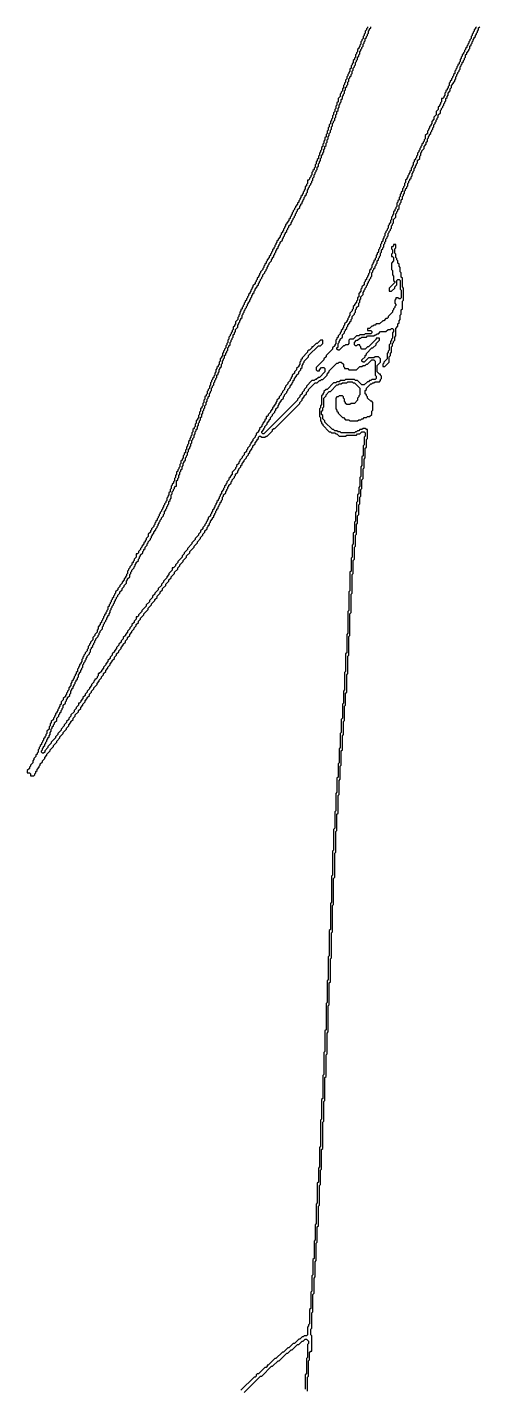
# Model space of a CAD drawing. Header units: metres. Extents: x 0 to 100, y 0 to 128.
# Drawn here: x 27.7 to 38.08, y 16.01 to 47.24 of the extents above; entities that cross this region are included whole.
import ezdxf

# ---------------------------------------------------------------- set-up
doc = ezdxf.new("R2010")
doc.units = ezdxf.units.M

msp = doc.modelspace()

# ---------------------------------------------------------------- linework, layer by layer
for points in [[(35.5, 47.25), (35.5, 47.225), (35.475, 47.2), (35.475, 47.175), (35.45, 47.15), (35.45, 47.1), (35.425, 47.075), (35.425, 47.05), (35.4, 47.025), (35.4, 46.975), (35.375, 46.95), (35.375, 46.925), (35.35, 46.9), (35.35, 46.85), (35.325, 46.825), (35.325, 46.8), (35.3, 46.775), (35.3, 46.75), (35.275, 46.725), (35.275, 46.675), (35.25, 46.65), (35.25, 46.625), (35.225, 46.6), (35.225, 46.55), (35.2, 46.525), (35.2, 46.5), (35.175, 46.475), (35.175, 46.425), (35.15, 46.4), (35.15, 46.375), (35.125, 46.35), (35.125, 46.3), (35.1, 46.275), (35.1, 46.225), (35.075, 46.2), (35.075, 46.175), (35.05, 46.15), (35.05, 46.125), (35.025, 46.1), (35.025, 46.05), (35, 46.025), (35, 45.975), (34.975, 45.95), (34.975, 45.925), (34.95, 45.9), (34.95, 45.85), (34.925, 45.825), (34.925, 45.775), (34.9, 45.75), (34.9, 45.725), (34.875, 45.7), (34.875, 45.65), (34.825, 45.6), (34.825, 45.525), (34.8, 45.5), (34.8, 45.45), (34.775, 45.425), (34.775, 45.375), (34.75, 45.35), (34.75, 45.3), (34.725, 45.275), (34.725, 45.225), (34.7, 45.2), (34.7, 45.15), (34.675, 45.125), (34.675, 45.1), (34.65, 45.075), (34.65, 45.025), (34.625, 45), (34.625, 44.95), (34.6, 44.925), (34.6, 44.875), (34.575, 44.85), (34.575, 44.8), (34.55, 44.775), (34.55, 44.725), (34.525, 44.7), (34.525, 44.65), (34.5, 44.625), (34.5, 44.575), (34.475, 44.55), (34.475, 44.5), (34.45, 44.475), (34.45, 44.425), (34.425, 44.4), (34.425, 44.375), (34.4, 44.35), (34.4, 44.3), (34.375, 44.275), (34.375, 44.225), (34.35, 44.2), (34.35, 44.175), (34.325, 44.15), (34.325, 44.1), (34.3, 44.075), (34.3, 44.025), (34.275, 44), (34.275, 43.975), (34.25, 43.95), (34.25, 43.925), (34.225, 43.9), (34.225, 43.85), (34.2, 43.825), (34.2, 43.8), (34.175, 43.775), (34.175, 43.75), (34.15, 43.725), (34.125, 43.725), (34.125, 43.65), (34.1, 43.625), (34.1, 43.6), (34.075, 43.575), (34.075, 43.525), (34.05, 43.5), (34.05, 43.475), (34.025, 43.45), (34.025, 43.425), (34, 43.4), (34, 43.375), (33.975, 43.35), (33.975, 43.325), (33.95, 43.3), (33.95, 43.275), (33.925, 43.25), (33.925, 43.225), (33.9, 43.2), (33.9, 43.175), (33.85, 43.125), (33.85, 43.1), (33.825, 43.075), (33.825, 43.05), (33.8, 43.025), (33.8, 43), (33.775, 42.975), (33.775, 42.95), (33.75, 42.925), (33.75, 42.9), (33.725, 42.875), (33.725, 42.85), (33.7, 42.825), (33.7, 42.8), (33.65, 42.75), (33.65, 42.725), (33.625, 42.7), (33.625, 42.675), (33.6, 42.65), (33.6, 42.625), (33.575, 42.6), (33.575, 42.575), (33.55, 42.55), (33.55, 42.525), (33.525, 42.5), (33.525, 42.475), (33.5, 42.45), (33.5, 42.425), (33.45, 42.375), (33.45, 42.35), (33.425, 42.325), (33.425, 42.3), (33.4, 42.275), (33.4, 42.25), (33.375, 42.225), (33.375, 42.2), (33.35, 42.175), (33.35, 42.15), (33.325, 42.125), (33.325, 42.1), (33.3, 42.075), (33.3, 42.05), (33.275, 42.025), (33.275, 42), (33.25, 41.975), (33.25, 41.95), (33.2, 41.9), (33.2, 41.875), (33.175, 41.85), (33.175, 41.825), (33.15, 41.8), (33.15, 41.775), (33.125, 41.75), (33.125, 41.725), (33.1, 41.7), (33.1, 41.675), (33.05, 41.625), (33.05, 41.6), (33.025, 41.575), (33.025, 41.55), (33, 41.525), (33, 41.5), (32.975, 41.475), (32.975, 41.45), (32.95, 41.425), (32.95, 41.4), (32.925, 41.375), (32.925, 41.35), (32.875, 41.3), (32.875, 41.275), (32.85, 41.25), (32.85, 41.225), (32.825, 41.2), (32.825, 41.175), (32.8, 41.15), (32.8, 41.125), (32.775, 41.1), (32.775, 41.075), (32.75, 41.05), (32.75, 41.025), (32.725, 41), (32.725, 40.975), (32.7, 40.95), (32.7, 40.925), (32.675, 40.9), (32.675, 40.875), (32.65, 40.85), (32.65, 40.825), (32.625, 40.8), (32.625, 40.775), (32.6, 40.75), (32.6, 40.725), (32.575, 40.7), (32.575, 40.65), (32.55, 40.625), (32.55, 40.6), (32.525, 40.575), (32.525, 40.525), (32.475, 40.475), (32.475, 40.425), (32.45, 40.4), (32.45, 40.375), (32.425, 40.35), (32.425, 40.3), (32.4, 40.275), (32.4, 40.25), (32.375, 40.225), (32.375, 40.2), (32.35, 40.175), (32.35, 40.15), (32.325, 40.125), (32.325, 40.075), (32.3, 40.05), (32.3, 40), (32.275, 39.975), (32.275, 39.95), (32.25, 39.925), (32.25, 39.875), (32.225, 39.85), (32.225, 39.825), (32.2, 39.8), (32.2, 39.775), (32.175, 39.75), (32.175, 39.7), (32.15, 39.675), (32.15, 39.65), (32.125, 39.625), (32.125, 39.575), (32.1, 39.55), (32.1, 39.5), (32.075, 39.475), (32.075, 39.45), (32.05, 39.425), (32.05, 39.4), (32.025, 39.375), (32.025, 39.325), (32, 39.3), (32, 39.25), (31.975, 39.225), (31.975, 39.2), (31.95, 39.175), (31.95, 39.15), (31.925, 39.125), (31.925, 39.1), (31.9, 39.075), (31.9, 39.025), (31.875, 39), (31.875, 38.95), (31.85, 38.925), (31.85, 38.9), (31.825, 38.875), (31.825, 38.825), (31.8, 38.8), (31.8, 38.775), (31.775, 38.75), (31.775, 38.7), (31.75, 38.675), (31.75, 38.625), (31.725, 38.6), (31.725, 38.55), (31.7, 38.525), (31.7, 38.5), (31.675, 38.475), (31.675, 38.425), (31.65, 38.4), (31.65, 38.35), (31.625, 38.325), (31.625, 38.275), (31.6, 38.25), (31.6, 38.225), (31.575, 38.2), (31.575, 38.15), (31.55, 38.125), (31.55, 38.075), (31.525, 38.05), (31.525, 38.025), (31.5, 38), (31.5, 37.95), (31.475, 37.925), (31.475, 37.875), (31.45, 37.85), (31.45, 37.825), (31.425, 37.8), (31.425, 37.75), (31.4, 37.725), (31.4, 37.675), (31.375, 37.65), (31.375, 37.625), (31.35, 37.6), (31.35, 37.55), (31.325, 37.525), (31.325, 37.475), (31.3, 37.45), (31.3, 37.425), (31.275, 37.4), (31.275, 37.35), (31.25, 37.325), (31.25, 37.3), (31.225, 37.275), (31.225, 37.225), (31.2, 37.2), (31.2, 37.15), (31.175, 37.125), (31.175, 37.1), (31.15, 37.075), (31.15, 37.05), (31.125, 37.025), (31.125, 36.975), (31.1, 36.95), (31.1, 36.9), (31.075, 36.875), (31.075, 36.825), (31.05, 36.8), (31.05, 36.775), (31.025, 36.75), (31.025, 36.725), (31, 36.7), (31, 36.65), (30.975, 36.625), (30.975, 36.575), (30.95, 36.55), (30.95, 36.5), (30.925, 36.475), (30.925, 36.45), (30.9, 36.425), (30.9, 36.375), (30.875, 36.35), (30.875, 36.325), (30.85, 36.3), (30.85, 36.275), (30.825, 36.25), (30.825, 36.225), (30.8, 36.2), (30.8, 36.175), (30.775, 36.15), (30.775, 36.125), (30.75, 36.1), (30.75, 36.075), (30.725, 36.05), (30.725, 36.025), (30.7, 36), (30.7, 35.975), (30.675, 35.95), (30.675, 35.925), (30.65, 35.9), (30.65, 35.875), (30.625, 35.85), (30.625, 35.825), (30.6, 35.8), (30.6, 35.775), (30.55, 35.725), (30.55, 35.7), (30.525, 35.675), (30.525, 35.65), (30.475, 35.6), (30.475, 35.55), (30.425, 35.5), (30.425, 35.475), (30.4, 35.45), (30.4, 35.425), (30.375, 35.4), (30.375, 35.375), (30.325, 35.325), (30.325, 35.3), (30.3, 35.275), (30.3, 35.25), (30.25, 35.2), (30.25, 35.175), (30.225, 35.15), (30.2, 35.15), (30.2, 35.075), (30.15, 35.025), (30.15, 35), (30.125, 34.975), (30.125, 34.95), (30.1, 34.925), (30.1, 34.9), (30.05, 34.85), (30.05, 34.825), (30.025, 34.8), (30.025, 34.775), (30, 34.75), (30, 34.7), (29.975, 34.675), (29.975, 34.65), (29.95, 34.625), (29.95, 34.6), (29.925, 34.575), (29.925, 34.55), (29.875, 34.5), (29.875, 34.475), (29.825, 34.425), (29.825, 34.4), (29.775, 34.35), (29.775, 34.325), (29.725, 34.275), (29.725, 34.25), (29.7, 34.225), (29.7, 34.2), (29.675, 34.175), (29.675, 34.15), (29.65, 34.125), (29.65, 34.1), (29.625, 34.075), (29.625, 34.05), (29.6, 34.025), (29.6, 34), (29.575, 33.975), (29.575, 33.95), (29.55, 33.925), (29.55, 33.875), (29.525, 33.85), (29.525, 33.825), (29.5, 33.8), (29.5, 33.775), (29.475, 33.75), (29.475, 33.725), (29.45, 33.7), (29.45, 33.675), (29.425, 33.65), (29.425, 33.625), (29.4, 33.6), (29.4, 33.575), (29.375, 33.55), (29.375, 33.525), (29.325, 33.475), (29.325, 33.425), (29.3, 33.4), (29.3, 33.35), (29.25, 33.3), (29.25, 33.275), (29.2, 33.225), (29.2, 33.175), (29.15, 33.125), (29.15, 33.1), (29.125, 33.075), (29.125, 33.05), (29.1, 33.025), (29.1, 32.975), (29.075, 32.95), (29.075, 32.925), (29.025, 32.875), (29.025, 32.85), (29, 32.825), (29, 32.8), (28.975, 32.775), (28.975, 32.75), (28.95, 32.725), (28.95, 32.675), (28.925, 32.65), (28.925, 32.625), (28.9, 32.6), (28.9, 32.575), (28.875, 32.55), (28.875, 32.525), (28.85, 32.5), (28.85, 32.45), (28.825, 32.425), (28.825, 32.4), (28.8, 32.375), (28.8, 32.35), (28.775, 32.325), (28.775, 32.3), (28.75, 32.275), (28.75, 32.25), (28.725, 32.225), (28.725, 32.2), (28.7, 32.175), (28.7, 32.125), (28.65, 32.075), (28.65, 32.025), (28.625, 32), (28.625, 31.975), (28.6, 31.95), (28.6, 31.925), (28.575, 31.9), (28.575, 31.875), (28.525, 31.825), (28.525, 31.8), (28.475, 31.75), (28.475, 31.7), (28.45, 31.675), (28.45, 31.65), (28.425, 31.625), (28.425, 31.6), (28.4, 31.575), (28.4, 31.55), (28.375, 31.525), (28.375, 31.5), (28.35, 31.475), (28.35, 31.45), (28.325, 31.425), (28.325, 31.4), (28.3, 31.375), (28.3, 31.35), (28.25, 31.3), (28.25, 31.275), (28.225, 31.25), (28.225, 31.2), (28.2, 31.175), (28.2, 31.125), (28.15, 31.075), (28.15, 31.025), (28.125, 31), (28.125, 30.975), (28.1, 30.95), (28.1, 30.925), (28.075, 30.9), (28.075, 30.875), (28.05, 30.85), (28.05, 30.825), (28.025, 30.8), (28.025, 30.775), (28, 30.75), (28, 30.725), (27.975, 30.7), (27.975, 30.675), (27.95, 30.65), (27.95, 30.6), (27.925, 30.575), (27.925, 30.55), (27.9, 30.525), (27.9, 30.5), (27.85, 30.45), (27.85, 30.425), (27.825, 30.4), (27.825, 30.35), (27.775, 30.3), (27.775, 30.275), (27.75, 30.25), (27.75, 30.225), (27.7, 30.175), (27.7, 30.125), (27.75, 30.125), (27.775, 30.1), (27.775, 30.05), (27.85, 30.05), (27.875, 30.075), (27.875, 30.1), (27.9, 30.125), (27.9, 30.15), (27.925, 30.175), (27.925, 30.2), (27.975, 30.25), (27.975, 30.275), (28, 30.3), (28, 30.325), (28.05, 30.375), (28.05, 30.4), (28.1, 30.45), (28.1, 30.475), (28.15, 30.525), (28.15, 30.55), (28.225, 30.625), (28.225, 30.65), (28.3, 30.725), (28.3, 30.75), (28.375, 30.825), (28.375, 30.85), (28.45, 30.925), (28.45, 30.95), (28.525, 31.025), (28.525, 31.05), (28.6, 31.125), (28.6, 31.15), (28.65, 31.2), (28.65, 31.225), (28.7, 31.275), (28.7, 31.3), (28.75, 31.35), (28.75, 31.375), (28.8, 31.425), (28.8, 31.45), (28.875, 31.525), (28.875, 31.55), (28.925, 31.6), (28.925, 31.625), (28.975, 31.675), (28.975, 31.7), (29.025, 31.75), (29.025, 31.775), (29.075, 31.825), (29.075, 31.85), (29.125, 31.9), (29.125, 31.925), (29.175, 31.975), (29.175, 32), (29.225, 32.05), (29.225, 32.075), (29.3, 32.15), (29.3, 32.175), (29.35, 32.225), (29.35, 32.25), (29.4, 32.3), (29.4, 32.325), (29.45, 32.375), (29.45, 32.4), (29.5, 32.45), (29.5, 32.475), (29.55, 32.525), (29.55, 32.55), (29.6, 32.6), (29.6, 32.625), (29.65, 32.675), (29.65, 32.7), (29.7, 32.75), (29.7, 32.775), (29.75, 32.825), (29.75, 32.85), (29.8, 32.9), (29.8, 32.925), (29.85, 32.975), (29.85, 33), (29.9, 33.05), (29.9, 33.075), (29.95, 33.125), (29.95, 33.15), (30, 33.2), (30, 33.225), (30.05, 33.275), (30.05, 33.3), (30.1, 33.35), (30.1, 33.375), (30.15, 33.425), (30.15, 33.45), (30.2, 33.5), (30.2, 33.525), (30.25, 33.575), (30.25, 33.6), (30.3, 33.65), (30.3, 33.675), (30.375, 33.75), (30.375, 33.775), (30.475, 33.875), (30.475, 33.9), (30.55, 33.975), (30.55, 34), (30.625, 34.075), (30.625, 34.1), (30.675, 34.15), (30.675, 34.175), (30.75, 34.25), (30.75, 34.275), (30.8, 34.325), (30.8, 34.35), (30.875, 34.425), (30.875, 34.45), (30.95, 34.525), (30.95, 34.55), (31, 34.6), (31, 34.625), (31.075, 34.7), (31.075, 34.725), (31.15, 34.8), (31.15, 34.825), (31.2, 34.875), (31.2, 34.9), (31.275, 34.975), (31.275, 35), (31.35, 35.075), (31.35, 35.1), (31.425, 35.175), (31.425, 35.2), (31.525, 35.3), (31.525, 35.325), (31.6, 35.4), (31.6, 35.425), (31.675, 35.5), (31.675, 35.525), (31.725, 35.575), (31.725, 35.6), (31.775, 35.65), (31.775, 35.675), (31.825, 35.725), (31.825, 35.75), (31.85, 35.775), (31.85, 35.8), (31.875, 35.825), (31.875, 35.85), (31.9, 35.875), (31.9, 35.9), (31.95, 35.95), (31.95, 35.975), (31.975, 36), (31.975, 36.025), (32, 36.05), (32, 36.075), (32.025, 36.1), (32.025, 36.125), (32.05, 36.15), (32.05, 36.175), (32.075, 36.2), (32.075, 36.225), (32.1, 36.25), (32.1, 36.275), (32.125, 36.3), (32.125, 36.325), (32.15, 36.35), (32.15, 36.375), (32.175, 36.4), (32.175, 36.45), (32.2, 36.475), (32.2, 36.5), (32.25, 36.55), (32.25, 36.575), (32.275, 36.6), (32.275, 36.625), (32.3, 36.65), (32.3, 36.675), (32.325, 36.7), (32.325, 36.725), (32.375, 36.775), (32.375, 36.8), (32.4, 36.825), (32.4, 36.85), (32.45, 36.9), (32.45, 36.925), (32.475, 36.95), (32.475, 36.975), (32.525, 37.025), (32.525, 37.05), (32.55, 37.075), (32.55, 37.1), (32.6, 37.15), (32.6, 37.175), (32.625, 37.2), (32.625, 37.225), (32.675, 37.275), (32.675, 37.3), (32.725, 37.35), (32.725, 37.375), (32.775, 37.425), (32.775, 37.45), (32.8, 37.475), (32.8, 37.5), (32.85, 37.55), (32.85, 37.575), (32.875, 37.6), (32.875, 37.625), (32.925, 37.675), (32.925, 37.7), (32.975, 37.75), (32.975, 37.775), (33, 37.8), (33, 37.825), (33.025, 37.85), (33.05, 37.85), (33.075, 37.825), (33.15, 37.825), (33.175, 37.85), (33.2, 37.85), (33.325, 37.975), (33.325, 38), (33.35, 38.025), (33.375, 38.025), (33.95, 38.6), (33.95, 38.625), (34, 38.675), (34, 38.7), (34.05, 38.75), (34.05, 38.775), (34.1, 38.825), (34.1, 38.85), (34.15, 38.9), (34.15, 38.925), (34.3, 39.075), (34.35, 39.075), (34.4, 39.125), (34.425, 39.125), (34.45, 39.15), (34.475, 39.15), (34.575, 39.25), (34.575, 39.275), (34.625, 39.325), (34.625, 39.35), (34.8, 39.525), (34.825, 39.525), (34.85, 39.55), (34.9, 39.55), (34.95, 39.5), (34.95, 39.45), (34.975, 39.425), (34.975, 39.4), (35.05, 39.4), (35.075, 39.375), (35.25, 39.375), (35.325, 39.45), (35.375, 39.45), (35.4, 39.475), (35.45, 39.475), (35.475, 39.5), (35.5, 39.5), (35.6, 39.6), (35.65, 39.6), (35.675, 39.575), (35.675, 39.25), (35.7, 39.225), (35.7, 39.175), (35.675, 39.15), (35.6, 39.15), (35.575, 39.125), (35.55, 39.125), (35.525, 39.1), (35.5, 39.1), (35.425, 39.025), (35.375, 39.025), (35.275, 39.125), (35.225, 39.125), (35.2, 39.15), (35, 39.15), (34.975, 39.125), (34.875, 39.125), (34.85, 39.1), (34.8, 39.1), (34.775, 39.075), (34.725, 39.075), (34.575, 38.925), (34.55, 38.925), (34.5, 38.875), (34.5, 38.85), (34.475, 38.825), (34.475, 38.8), (34.45, 38.775), (34.45, 38.575), (34.425, 38.55), (34.425, 38.5), (34.4, 38.475), (34.4, 38.3), (34.425, 38.275), (34.425, 38.2), (34.45, 38.175), (34.45, 38.15), (34.475, 38.125), (34.475, 38.1), (34.625, 37.95), (34.65, 37.95), (34.675, 37.925), (34.75, 37.925), (34.775, 37.9), (34.8, 37.9), (34.85, 37.85), (35, 37.85), (35.025, 37.875), (35.25, 37.875), (35.275, 37.9), (35.325, 37.9), (35.375, 37.95), (35.425, 37.95), (35.45, 37.925), (35.45, 37.85), (35.425, 37.825), (35.425, 37.65), (35.4, 37.625), (35.4, 37.4), (35.375, 37.375), (35.375, 37.175), (35.35, 37.15), (35.35, 36.925), (35.325, 36.9), (35.325, 36.7), (35.3, 36.675), (35.3, 36.525), (35.275, 36.5), (35.275, 36.35), (35.25, 36.325), (35.25, 36.125), (35.225, 36.1), (35.225, 35.9), (35.2, 35.875), (35.2, 35.65), (35.175, 35.625), (35.175, 35.375), (35.15, 35.35), (35.15, 35.075), (35.125, 35.05), (35.125, 34.75), (35.1, 34.725), (35.1, 34.3), (35.075, 34.275), (35.075, 33.85), (35.05, 33.825), (35.05, 33.325), (35.025, 33.3), (35.025, 32.875), (35, 32.85), (35, 32.45), (34.975, 32.425), (34.975, 32.025), (34.95, 32), (34.95, 31.725), (34.925, 31.7), (34.925, 31.375), (34.9, 31.35), (34.9, 31.05), (34.875, 31.025), (34.875, 30.7), (34.85, 30.675), (34.85, 30.35), (34.825, 30.325), (34.825, 30.025), (34.8, 30), (34.8, 29.675), (34.775, 29.65), (34.775, 29.25), (34.75, 29.225), (34.75, 28.85), (34.725, 28.825), (34.725, 28.35), (34.7, 28.325), (34.7, 27.775), (34.675, 27.75), (34.675, 27.15), (34.65, 27.125), (34.65, 26.525), (34.625, 26.5), (34.625, 25.925), (34.6, 25.9), (34.6, 25.375), (34.575, 25.35), (34.575, 24.85), (34.55, 24.825), (34.55, 24.225), (34.525, 24.2), (34.525, 23.725), (34.5, 23.7), (34.5, 23.2), (34.475, 23.175), (34.475, 22.65), (34.45, 22.625), (34.45, 22.175), (34.425, 22.15), (34.425, 21.55), (34.4, 21.525), (34.4, 21.075), (34.375, 21.05), (34.375, 20.725), (34.35, 20.7), (34.35, 20.25), (34.325, 20.225), (34.325, 19.775), (34.3, 19.75), (34.3, 19.4), (34.275, 19.375), (34.275, 18.975), (34.25, 18.95), (34.25, 18.6), (34.225, 18.575), (34.225, 18.225), (34.2, 18.2), (34.2, 17.825), (34.175, 17.8), (34.175, 17.475), (34.15, 17.45), (34.15, 17.425), (34.125, 17.4), (34.125, 17.225), (34.1, 17.2), (34.05, 17.2), (34.025, 17.175), (34, 17.175), (33.95, 17.125), (33.925, 17.125), (33.825, 17.025), (33.8, 17.025), (33.7, 16.925), (33.675, 16.925), (33.575, 16.825), (33.55, 16.825), (33.4, 16.675), (33.375, 16.675), (33.225, 16.525), (33.2, 16.525), (33.2, 16.5), (33.175, 16.475), (33.15, 16.475), (33, 16.325), (32.975, 16.325), (32.95, 16.3), (32.95, 16.275), (32.925, 16.25), (32.9, 16.25), (32.6, 15.95)], [(38, 47.25), (37.975, 47.225), (37.975, 47.2), (37.95, 47.175), (37.95, 47.15), (37.925, 47.125), (37.925, 47.1), (37.9, 47.075), (37.9, 47.05), (37.875, 47.025), (37.875, 46.975), (37.85, 46.95), (37.85, 46.925), (37.825, 46.9), (37.825, 46.875), (37.8, 46.85), (37.8, 46.825), (37.775, 46.8), (37.775, 46.775), (37.75, 46.75), (37.75, 46.725), (37.725, 46.7), (37.725, 46.675), (37.7, 46.65), (37.7, 46.625), (37.675, 46.6), (37.675, 46.575), (37.65, 46.55), (37.65, 46.525), (37.625, 46.5), (37.625, 46.45), (37.6, 46.425), (37.6, 46.4), (37.575, 46.375), (37.575, 46.35), (37.55, 46.325), (37.55, 46.3), (37.525, 46.275), (37.525, 46.25), (37.5, 46.225), (37.5, 46.175), (37.475, 46.15), (37.475, 46.125), (37.45, 46.1), (37.45, 46.075), (37.425, 46.05), (37.425, 46.025), (37.4, 46), (37.4, 45.975), (37.375, 45.95), (37.375, 45.9), (37.35, 45.875), (37.35, 45.85), (37.325, 45.825), (37.325, 45.8), (37.3, 45.775), (37.3, 45.75), (37.275, 45.725), (37.275, 45.675), (37.25, 45.65), (37.25, 45.625), (37.225, 45.6), (37.2, 45.6), (37.2, 45.525), (37.175, 45.5), (37.175, 45.475), (37.15, 45.45), (37.15, 45.425), (37.125, 45.4), (37.125, 45.35), (37.075, 45.3), (37.075, 45.225), (37.025, 45.175), (37.025, 45.125), (36.975, 45.075), (36.975, 45.025), (36.95, 45), (36.95, 44.975), (36.925, 44.95), (36.925, 44.925), (36.9, 44.9), (36.9, 44.875), (36.875, 44.85), (36.875, 44.8), (36.825, 44.75), (36.825, 44.675), (36.8, 44.65), (36.8, 44.625), (36.775, 44.6), (36.775, 44.575), (36.75, 44.55), (36.75, 44.525), (36.725, 44.5), (36.725, 44.475), (36.7, 44.45), (36.7, 44.425), (36.675, 44.4), (36.675, 44.375), (36.65, 44.35), (36.65, 44.3), (36.625, 44.275), (36.625, 44.25), (36.6, 44.225), (36.6, 44.2), (36.575, 44.175), (36.575, 44.15), (36.55, 44.125), (36.55, 44.075), (36.525, 44.05), (36.525, 44.025), (36.5, 44), (36.5, 43.95), (36.475, 43.925), (36.475, 43.9), (36.45, 43.875), (36.45, 43.85), (36.425, 43.825), (36.425, 43.8), (36.4, 43.775), (36.4, 43.75), (36.375, 43.725), (36.375, 43.675), (36.35, 43.65), (36.35, 43.6), (36.325, 43.575), (36.325, 43.55), (36.3, 43.525), (36.3, 43.475), (36.275, 43.45), (36.275, 43.425), (36.25, 43.4), (36.25, 43.35), (36.225, 43.325), (36.225, 43.275), (36.2, 43.25), (36.2, 43.225), (36.175, 43.2), (36.175, 43.125), (36.15, 43.1), (36.15, 43.075), (36.125, 43.05), (36.125, 43.025), (36.1, 43), (36.1, 42.95), (36.075, 42.925), (36.075, 42.9), (36.05, 42.875), (36.05, 42.825), (36.025, 42.8), (36.025, 42.75), (36, 42.725), (36, 42.7), (35.975, 42.675), (35.975, 42.625), (35.95, 42.6), (35.95, 42.575), (35.925, 42.55), (35.925, 42.525), (35.9, 42.5), (35.9, 42.45), (35.875, 42.425), (35.875, 42.4), (35.85, 42.375), (35.85, 42.325), (35.825, 42.3), (35.825, 42.275), (35.8, 42.25), (35.8, 42.2), (35.775, 42.175), (35.775, 42.15), (35.75, 42.125), (35.75, 42.075), (35.725, 42.05), (35.725, 42.025), (35.7, 42), (35.7, 41.95), (35.675, 41.925), (35.675, 41.9), (35.65, 41.875), (35.65, 41.85), (35.625, 41.825), (35.625, 41.8), (35.6, 41.775), (35.6, 41.725), (35.575, 41.7), (35.575, 41.675), (35.55, 41.65), (35.55, 41.6), (35.525, 41.575), (35.525, 41.55), (35.5, 41.525), (35.5, 41.5), (35.475, 41.475), (35.475, 41.45), (35.45, 41.425), (35.45, 41.4), (35.425, 41.375), (35.425, 41.325), (35.375, 41.275), (35.375, 41.25), (35.35, 41.225), (35.35, 41.175), (35.3, 41.125), (35.3, 41.05), (35.275, 41.025), (35.275, 40.975), (35.25, 40.95), (35.25, 40.925), (35.2, 40.875), (35.2, 40.85), (35.175, 40.825), (35.175, 40.775), (35.15, 40.75), (35.15, 40.725), (35.1, 40.675), (35.1, 40.625), (35.075, 40.6), (35.075, 40.575), (35.05, 40.55), (35.05, 40.525), (35.025, 40.5), (35.025, 40.475), (34.975, 40.425), (34.975, 40.4), (34.95, 40.375), (34.95, 40.35), (34.925, 40.325), (34.925, 40.3), (34.9, 40.275), (34.9, 40.25), (34.875, 40.225), (34.875, 40.2), (34.825, 40.15), (34.825, 40.125), (34.8, 40.1), (34.8, 40.075), (34.775, 40.05), (34.775, 39.975), (34.75, 39.95), (34.75, 39.925), (34.7, 39.875), (34.7, 39.85), (34.55, 39.7), (34.55, 39.675), (34.5, 39.625), (34.5, 39.6), (34.325, 39.425), (34.325, 39.375), (34.35, 39.35), (34.4, 39.35), (34.4, 39.375), (34.45, 39.425), (34.5, 39.425), (34.525, 39.4), (34.525, 39.325), (34.4, 39.2), (34.375, 39.2), (34.325, 39.15), (34.3, 39.15), (34.275, 39.125), (34.225, 39.125), (34.1, 39), (34.1, 38.975), (34.05, 38.925), (34.05, 38.9), (34, 38.85), (34, 38.825), (33.95, 38.775), (33.95, 38.75), (33.9, 38.7), (33.9, 38.675), (33.125, 37.9), (33.1, 37.9), (33.075, 37.925), (33.075, 37.95), (33.125, 38), (33.125, 38.025), (33.15, 38.05), (33.15, 38.075), (33.2, 38.125), (33.2, 38.15), (33.25, 38.2), (33.25, 38.225), (33.275, 38.25), (33.275, 38.275), (33.325, 38.325), (33.325, 38.35), (33.375, 38.4), (33.375, 38.425), (33.4, 38.45), (33.4, 38.475), (33.45, 38.525), (33.45, 38.55), (33.475, 38.575), (33.475, 38.6), (33.525, 38.65), (33.525, 38.675), (33.575, 38.725), (33.575, 38.75), (33.6, 38.775), (33.6, 38.8), (33.65, 38.85), (33.65, 38.875), (33.675, 38.9), (33.675, 38.925), (33.725, 38.975), (33.725, 39), (33.775, 39.05), (33.775, 39.075), (33.8, 39.1), (33.8, 39.125), (33.825, 39.15), (33.825, 39.175), (33.875, 39.225), (33.875, 39.25), (33.925, 39.3), (33.925, 39.325), (33.975, 39.375), (33.975, 39.4), (34, 39.425), (34, 39.475), (34.025, 39.5), (34.025, 39.525), (34.05, 39.55), (34.05, 39.575), (34.15, 39.675), (34.15, 39.7), (34.375, 39.925), (34.425, 39.925), (34.475, 39.975), (34.475, 40.05), (34.425, 40.05), (34.35, 39.975), (34.325, 39.975), (34.25, 39.9), (34.225, 39.9), (34.225, 39.875), (34.175, 39.825), (34.15, 39.825), (34.125, 39.8), (34.125, 39.775), (34, 39.65), (34, 39.625), (33.975, 39.6), (33.975, 39.575), (33.95, 39.55), (33.95, 39.5), (33.925, 39.475), (33.925, 39.45), (33.875, 39.4), (33.875, 39.375), (33.825, 39.325), (33.825, 39.3), (33.775, 39.25), (33.775, 39.225), (33.75, 39.2), (33.75, 39.175), (33.725, 39.15), (33.725, 39.125), (33.675, 39.075), (33.675, 39.05), (33.625, 39), (33.625, 38.975), (33.6, 38.95), (33.6, 38.925), (33.55, 38.875), (33.55, 38.85), (33.525, 38.825), (33.525, 38.8), (33.475, 38.75), (33.475, 38.725), (33.425, 38.675), (33.425, 38.65), (33.4, 38.625), (33.4, 38.6), (33.35, 38.55), (33.35, 38.525), (33.325, 38.5), (33.325, 38.475), (33.275, 38.425), (33.275, 38.4), (33.225, 38.35), (33.225, 38.325), (33.2, 38.3), (33.175, 38.3), (33.175, 38.25), (33.15, 38.225), (33.15, 38.2), (33.1, 38.15), (33.1, 38.125), (33.075, 38.1), (33.075, 38.075), (33.025, 38.025), (33.025, 38), (33, 37.975), (33, 37.95), (32.95, 37.9), (32.95, 37.875), (32.925, 37.85), (32.925, 37.825), (32.875, 37.775), (32.875, 37.75), (32.825, 37.7), (32.825, 37.675), (32.8, 37.65), (32.8, 37.625), (32.75, 37.575), (32.75, 37.55), (32.725, 37.525), (32.725, 37.5), (32.675, 37.45), (32.675, 37.425), (32.625, 37.375), (32.625, 37.35), (32.575, 37.3), (32.575, 37.275), (32.55, 37.25), (32.55, 37.225), (32.5, 37.175), (32.5, 37.15), (32.475, 37.125), (32.475, 37.1), (32.4, 37.025), (32.4, 36.975), (32.35, 36.925), (32.35, 36.9), (32.325, 36.875), (32.325, 36.85), (32.275, 36.8), (32.275, 36.775), (32.25, 36.75), (32.25, 36.725), (32.225, 36.7), (32.225, 36.675), (32.2, 36.65), (32.2, 36.625), (32.15, 36.575), (32.15, 36.525), (32.125, 36.5), (32.125, 36.475), (32.1, 36.45), (32.1, 36.425), (32.075, 36.4), (32.075, 36.375), (32.05, 36.35), (32.05, 36.325), (32.025, 36.3), (32.025, 36.275), (32, 36.25), (32, 36.225), (31.975, 36.2), (31.975, 36.175), (31.95, 36.15), (31.95, 36.125), (31.925, 36.1), (31.925, 36.075), (31.9, 36.05), (31.9, 36.025), (31.85, 35.975), (31.85, 35.95), (31.825, 35.925), (31.825, 35.9), (31.8, 35.875), (31.8, 35.85), (31.775, 35.825), (31.775, 35.8), (31.725, 35.75), (31.725, 35.725), (31.675, 35.675), (31.675, 35.65), (31.625, 35.6), (31.625, 35.575), (31.55, 35.5), (31.55, 35.475), (31.475, 35.4), (31.475, 35.375), (31.375, 35.275), (31.375, 35.25), (31.3, 35.175), (31.3, 35.15), (31.25, 35.1), (31.25, 35.075), (31.15, 34.975), (31.15, 34.95), (31.1, 34.9), (31.1, 34.875), (31.05, 34.825), (31.025, 34.825), (31.025, 34.775), (30.95, 34.7), (30.95, 34.675), (30.9, 34.625), (30.9, 34.6), (30.825, 34.525), (30.825, 34.5), (30.775, 34.45), (30.775, 34.425), (30.7, 34.35), (30.7, 34.325), (30.625, 34.25), (30.625, 34.225), (30.575, 34.175), (30.575, 34.15), (30.5, 34.075), (30.5, 34.05), (30.425, 33.975), (30.425, 33.95), (30.325, 33.85), (30.325, 33.825), (30.25, 33.75), (30.25, 33.725), (30.225, 33.7), (30.2, 33.7), (30.2, 33.65), (30.15, 33.6), (30.15, 33.575), (30.1, 33.525), (30.1, 33.5), (30.05, 33.45), (30.05, 33.425), (30, 33.375), (30, 33.35), (29.95, 33.3), (29.95, 33.275), (29.9, 33.225), (29.9, 33.2), (29.85, 33.15), (29.85, 33.125), (29.8, 33.075), (29.8, 33.05), (29.75, 33), (29.75, 32.975), (29.7, 32.925), (29.7, 32.9), (29.65, 32.85), (29.65, 32.825), (29.6, 32.775), (29.6, 32.75), (29.55, 32.7), (29.55, 32.675), (29.5, 32.625), (29.5, 32.6), (29.45, 32.55), (29.45, 32.525), (29.4, 32.475), (29.4, 32.45), (29.35, 32.4), (29.325, 32.4), (29.325, 32.35), (29.3, 32.325), (29.3, 32.3), (29.275, 32.275), (29.25, 32.275), (29.25, 32.25), (29.225, 32.225), (29.225, 32.2), (29.175, 32.15), (29.175, 32.125), (29.125, 32.075), (29.125, 32.05), (29.075, 32), (29.075, 31.975), (29.025, 31.925), (29.025, 31.9), (28.975, 31.85), (28.975, 31.825), (28.925, 31.775), (28.925, 31.75), (28.9, 31.725), (28.875, 31.725), (28.875, 31.675), (28.825, 31.625), (28.825, 31.6), (28.775, 31.55), (28.775, 31.525), (28.7, 31.45), (28.7, 31.425), (28.65, 31.375), (28.65, 31.35), (28.6, 31.3), (28.6, 31.275), (28.55, 31.225), (28.55, 31.2), (28.475, 31.125), (28.475, 31.1), (28.4, 31.025), (28.4, 31), (28.35, 30.95), (28.35, 30.925), (28.25, 30.825), (28.25, 30.8), (28.175, 30.725), (28.175, 30.7), (28.1, 30.625), (28.1, 30.6), (28.075, 30.575), (28.05, 30.575), (28.025, 30.6), (28.025, 30.625), (28.05, 30.65), (28.05, 30.675), (28.075, 30.7), (28.075, 30.725), (28.1, 30.75), (28.1, 30.775), (28.125, 30.8), (28.125, 30.825), (28.15, 30.85), (28.15, 30.875), (28.175, 30.9), (28.175, 30.925), (28.2, 30.95), (28.2, 30.975), (28.225, 31), (28.225, 31.05), (28.25, 31.075), (28.25, 31.125), (28.275, 31.15), (28.275, 31.175), (28.3, 31.2), (28.3, 31.225), (28.325, 31.25), (28.325, 31.275), (28.375, 31.325), (28.375, 31.375), (28.425, 31.425), (28.425, 31.45), (28.45, 31.475), (28.45, 31.5), (28.475, 31.525), (28.475, 31.55), (28.5, 31.575), (28.5, 31.6), (28.525, 31.625), (28.525, 31.675), (28.575, 31.725), (28.575, 31.75), (28.6, 31.775), (28.6, 31.8), (28.625, 31.825), (28.625, 31.85), (28.675, 31.9), (28.675, 31.925), (28.7, 31.95), (28.7, 32), (28.725, 32.025), (28.725, 32.05), (28.75, 32.075), (28.75, 32.1), (28.775, 32.125), (28.775, 32.15), (28.8, 32.175), (28.8, 32.2), (28.825, 32.225), (28.825, 32.25), (28.85, 32.275), (28.85, 32.3), (28.875, 32.325), (28.875, 32.375), (28.9, 32.4), (28.9, 32.425), (28.925, 32.45), (28.925, 32.475), (28.95, 32.5), (28.95, 32.525), (28.975, 32.55), (28.975, 32.6), (29, 32.625), (29, 32.65), (29.025, 32.675), (29.025, 32.7), (29.05, 32.725), (29.05, 32.75), (29.075, 32.775), (29.075, 32.8), (29.125, 32.85), (29.125, 32.875), (29.15, 32.9), (29.15, 32.95), (29.175, 32.975), (29.175, 33), (29.2, 33.025), (29.2, 33.05), (29.225, 33.075), (29.225, 33.1), (29.25, 33.125), (29.25, 33.15), (29.275, 33.175), (29.275, 33.2), (29.325, 33.25), (29.325, 33.275), (29.35, 33.3), (29.35, 33.325), (29.375, 33.35), (29.375, 33.375), (29.425, 33.425), (29.425, 33.475), (29.45, 33.5), (29.45, 33.525), (29.475, 33.55), (29.475, 33.575), (29.5, 33.6), (29.5, 33.625), (29.525, 33.65), (29.525, 33.675), (29.55, 33.7), (29.55, 33.725), (29.575, 33.75), (29.575, 33.775), (29.6, 33.8), (29.6, 33.85), (29.625, 33.875), (29.625, 33.9), (29.65, 33.925), (29.65, 33.95), (29.675, 33.975), (29.675, 34), (29.7, 34.025), (29.7, 34.05), (29.725, 34.075), (29.725, 34.1), (29.75, 34.125), (29.75, 34.15), (29.775, 34.175), (29.775, 34.2), (29.825, 34.25), (29.825, 34.275), (29.875, 34.325), (29.875, 34.35), (29.925, 34.4), (29.925, 34.425), (29.975, 34.475), (29.975, 34.525), (30, 34.55), (30, 34.575), (30.05, 34.625), (30.05, 34.675), (30.075, 34.7), (30.075, 34.725), (30.1, 34.75), (30.1, 34.775), (30.15, 34.825), (30.15, 34.85), (30.175, 34.875), (30.175, 34.9), (30.2, 34.925), (30.2, 34.95), (30.25, 35), (30.25, 35.025), (30.275, 35.05), (30.275, 35.075), (30.3, 35.1), (30.3, 35.125), (30.35, 35.175), (30.35, 35.2), (30.375, 35.225), (30.375, 35.25), (30.4, 35.275), (30.4, 35.3), (30.45, 35.35), (30.45, 35.375), (30.475, 35.4), (30.475, 35.425), (30.525, 35.475), (30.525, 35.5), (30.55, 35.525), (30.55, 35.55), (30.575, 35.575), (30.575, 35.6), (30.6, 35.625), (30.6, 35.65), (30.65, 35.7), (30.65, 35.725), (30.675, 35.75), (30.675, 35.775), (30.7, 35.8), (30.7, 35.825), (30.725, 35.85), (30.725, 35.875), (30.75, 35.9), (30.75, 35.925), (30.775, 35.95), (30.775, 35.975), (30.825, 36.025), (30.825, 36.05), (30.85, 36.075), (30.85, 36.125), (30.875, 36.15), (30.875, 36.175), (30.9, 36.2), (30.9, 36.225), (30.925, 36.25), (30.925, 36.275), (30.95, 36.3), (30.95, 36.35), (30.975, 36.375), (30.975, 36.4), (31, 36.425), (31, 36.5), (31.025, 36.525), (31.025, 36.575), (31.05, 36.6), (31.05, 36.625), (31.075, 36.65), (31.075, 36.675), (31.1, 36.7), (31.125, 36.7), (31.125, 36.825), (31.15, 36.85), (31.15, 36.875), (31.175, 36.9), (31.175, 36.95), (31.2, 36.975), (31.2, 37.025), (31.225, 37.05), (31.225, 37.075), (31.25, 37.1), (31.25, 37.15), (31.275, 37.175), (31.275, 37.225), (31.3, 37.25), (31.3, 37.275), (31.325, 37.3), (31.325, 37.35), (31.35, 37.375), (31.35, 37.4), (31.375, 37.425), (31.375, 37.475), (31.4, 37.5), (31.4, 37.55), (31.425, 37.575), (31.425, 37.6), (31.45, 37.625), (31.45, 37.675), (31.475, 37.7), (31.475, 37.75), (31.5, 37.775), (31.5, 37.8), (31.525, 37.825), (31.525, 37.875), (31.55, 37.9), (31.55, 37.95), (31.575, 37.975), (31.575, 38), (31.6, 38.025), (31.6, 38.075), (31.625, 38.1), (31.625, 38.15), (31.65, 38.175), (31.65, 38.2), (31.675, 38.225), (31.675, 38.275), (31.7, 38.3), (31.7, 38.35), (31.725, 38.375), (31.725, 38.425), (31.75, 38.45), (31.75, 38.475), (31.775, 38.5), (31.775, 38.55), (31.8, 38.575), (31.8, 38.625), (31.825, 38.65), (31.825, 38.7), (31.85, 38.725), (31.85, 38.75), (31.875, 38.775), (31.875, 38.825), (31.9, 38.85), (31.9, 38.875), (31.925, 38.9), (31.925, 38.95), (31.95, 38.975), (31.95, 39), (31.975, 39.025), (31.975, 39.075), (32, 39.1), (32, 39.125), (32.025, 39.15), (32.025, 39.175), (32.05, 39.2), (32.05, 39.25), (32.075, 39.275), (32.075, 39.3), (32.1, 39.325), (32.1, 39.375), (32.125, 39.4), (32.125, 39.425), (32.15, 39.45), (32.15, 39.5), (32.175, 39.525), (32.175, 39.575), (32.2, 39.6), (32.2, 39.625), (32.225, 39.65), (32.225, 39.7), (32.25, 39.725), (32.25, 39.75), (32.275, 39.775), (32.275, 39.8), (32.3, 39.825), (32.3, 39.875), (32.325, 39.9), (32.325, 39.925), (32.35, 39.95), (32.35, 40), (32.375, 40.025), (32.375, 40.05), (32.4, 40.075), (32.4, 40.1), (32.425, 40.125), (32.425, 40.175), (32.45, 40.2), (32.45, 40.225), (32.475, 40.25), (32.475, 40.3), (32.525, 40.35), (32.525, 40.4), (32.55, 40.425), (32.55, 40.45), (32.575, 40.475), (32.575, 40.5), (32.6, 40.525), (32.6, 40.55), (32.625, 40.575), (32.625, 40.625), (32.65, 40.65), (32.65, 40.675), (32.675, 40.7), (32.675, 40.725), (32.7, 40.75), (32.7, 40.775), (32.725, 40.8), (32.725, 40.825), (32.75, 40.85), (32.75, 40.875), (32.775, 40.9), (32.775, 40.925), (32.8, 40.95), (32.8, 40.975), (32.825, 41), (32.825, 41.025), (32.85, 41.05), (32.85, 41.075), (32.875, 41.1), (32.875, 41.125), (32.9, 41.15), (32.9, 41.175), (32.925, 41.2), (32.925, 41.225), (32.975, 41.275), (32.975, 41.3), (33, 41.325), (33, 41.35), (33.025, 41.375), (33.025, 41.4), (33.05, 41.425), (33.05, 41.45), (33.075, 41.475), (33.075, 41.5), (33.1, 41.525), (33.1, 41.55), (33.15, 41.6), (33.15, 41.625), (33.175, 41.65), (33.175, 41.675), (33.2, 41.7), (33.2, 41.725), (33.225, 41.75), (33.225, 41.775), (33.25, 41.8), (33.25, 41.825), (33.3, 41.875), (33.3, 41.9), (33.325, 41.925), (33.325, 41.95), (33.35, 41.975), (33.35, 42), (33.375, 42.025), (33.375, 42.05), (33.4, 42.075), (33.4, 42.1), (33.425, 42.125), (33.425, 42.15), (33.45, 42.175), (33.45, 42.2), (33.475, 42.225), (33.475, 42.25), (33.5, 42.275), (33.5, 42.3), (33.55, 42.35), (33.55, 42.375), (33.575, 42.4), (33.575, 42.425), (33.6, 42.45), (33.6, 42.475), (33.625, 42.5), (33.625, 42.525), (33.65, 42.55), (33.65, 42.575), (33.675, 42.6), (33.675, 42.625), (33.7, 42.65), (33.7, 42.675), (33.75, 42.725), (33.75, 42.75), (33.775, 42.775), (33.775, 42.8), (33.8, 42.825), (33.8, 42.85), (33.825, 42.875), (33.825, 42.9), (33.85, 42.925), (33.85, 42.95), (33.875, 42.975), (33.875, 43), (33.9, 43.025), (33.9, 43.05), (33.95, 43.1), (33.95, 43.125), (33.975, 43.15), (33.975, 43.175), (34, 43.2), (34, 43.225), (34.025, 43.25), (34.025, 43.275), (34.05, 43.3), (34.05, 43.325), (34.075, 43.35), (34.075, 43.375), (34.1, 43.4), (34.1, 43.425), (34.125, 43.45), (34.125, 43.5), (34.15, 43.525), (34.15, 43.55), (34.175, 43.575), (34.175, 43.6), (34.2, 43.625), (34.2, 43.65), (34.225, 43.675), (34.225, 43.7), (34.25, 43.725), (34.25, 43.775), (34.275, 43.8), (34.275, 43.85), (34.3, 43.875), (34.3, 43.9), (34.325, 43.925), (34.325, 43.95), (34.35, 43.975), (34.35, 44.025), (34.375, 44.05), (34.375, 44.1), (34.4, 44.125), (34.4, 44.15), (34.425, 44.175), (34.425, 44.225), (34.45, 44.25), (34.45, 44.3), (34.475, 44.325), (34.475, 44.35), (34.5, 44.375), (34.5, 44.425), (34.525, 44.45), (34.525, 44.5), (34.55, 44.525), (34.55, 44.575), (34.575, 44.6), (34.575, 44.65), (34.6, 44.675), (34.6, 44.725), (34.625, 44.75), (34.625, 44.8), (34.65, 44.825), (34.65, 44.875), (34.675, 44.9), (34.675, 44.95), (34.7, 44.975), (34.7, 45.025), (34.725, 45.05), (34.725, 45.075), (34.75, 45.1), (34.75, 45.15), (34.775, 45.175), (34.775, 45.225), (34.8, 45.25), (34.8, 45.3), (34.825, 45.325), (34.825, 45.375), (34.85, 45.4), (34.85, 45.45), (34.875, 45.475), (34.875, 45.5), (34.9, 45.525), (34.9, 45.575), (34.925, 45.6), (34.925, 45.65), (34.95, 45.675), (34.95, 45.7), (34.975, 45.725), (34.975, 45.775), (35, 45.8), (35, 45.85), (35.025, 45.875), (35.025, 45.9), (35.05, 45.925), (35.05, 45.975), (35.075, 46), (35.075, 46.05), (35.1, 46.075), (35.1, 46.1), (35.125, 46.125), (35.125, 46.15), (35.15, 46.175), (35.15, 46.225), (35.175, 46.25), (35.175, 46.3), (35.2, 46.325), (35.2, 46.35), (35.225, 46.375), (35.225, 46.425), (35.25, 46.45), (35.25, 46.475), (35.275, 46.5), (35.275, 46.55), (35.3, 46.575), (35.3, 46.6), (35.325, 46.625), (35.325, 46.675), (35.35, 46.7), (35.35, 46.725), (35.375, 46.75), (35.375, 46.775), (35.4, 46.8), (35.4, 46.85), (35.425, 46.875), (35.425, 46.9), (35.45, 46.925), (35.45, 46.975), (35.475, 47), (35.475, 47.025), (35.5, 47.05), (35.5, 47.075), (35.525, 47.1), (35.525, 47.15), (35.55, 47.175), (35.55, 47.2), (35.575, 47.225), (35.575, 47.25)], [(34.125, 15.925), (34.125, 16.25), (34.15, 16.275), (34.15, 16.625), (34.175, 16.65), (34.175, 16.825), (34.2, 16.85), (34.225, 16.85), (34.225, 17.2), (34.2, 17.225), (34.2, 17.35), (34.225, 17.375), (34.225, 17.725), (34.25, 17.75), (34.25, 18.15), (34.275, 18.175), (34.275, 18.525), (34.3, 18.55), (34.3, 18.9), (34.325, 18.925), (34.325, 19.325), (34.35, 19.35), (34.35, 19.7), (34.375, 19.725), (34.375, 20.175), (34.4, 20.2), (34.4, 20.65), (34.425, 20.675), (34.425, 21), (34.45, 21.025), (34.45, 21.475), (34.475, 21.5), (34.475, 22.1), (34.5, 22.125), (34.5, 22.575), (34.525, 22.6), (34.525, 23.125), (34.55, 23.15), (34.55, 23.65), (34.575, 23.675), (34.575, 24.15), (34.6, 24.175), (34.6, 24.775), (34.625, 24.8), (34.625, 25.3), (34.65, 25.325), (34.65, 25.85), (34.675, 25.875), (34.675, 26.45), (34.7, 26.475), (34.7, 27.075), (34.725, 27.1), (34.725, 27.7), (34.75, 27.725), (34.75, 28.275), (34.775, 28.3), (34.775, 28.775), (34.8, 28.8), (34.8, 29.175), (34.825, 29.2), (34.825, 29.6), (34.85, 29.625), (34.85, 29.95), (34.875, 29.975), (34.875, 30.275), (34.9, 30.3), (34.9, 30.625), (34.925, 30.65), (34.925, 30.975), (34.95, 31), (34.95, 31.3), (34.975, 31.325), (34.975, 31.65), (35, 31.675), (35, 31.95), (35.025, 31.975), (35.025, 32.375), (35.05, 32.4), (35.05, 32.8), (35.075, 32.825), (35.075, 33.25), (35.1, 33.275), (35.1, 33.775), (35.125, 33.8), (35.125, 34.225), (35.15, 34.25), (35.15, 34.675), (35.175, 34.7), (35.175, 35), (35.2, 35.025), (35.2, 35.3), (35.225, 35.325), (35.225, 35.575), (35.25, 35.6), (35.25, 35.825), (35.275, 35.85), (35.275, 36.025), (35.3, 36.05), (35.3, 36.275), (35.325, 36.3), (35.325, 36.45), (35.35, 36.475), (35.35, 36.625), (35.375, 36.65), (35.375, 36.85), (35.4, 36.875), (35.4, 37.1), (35.425, 37.125), (35.425, 37.325), (35.45, 37.35), (35.45, 37.575), (35.475, 37.6), (35.475, 37.775), (35.5, 37.8), (35.5, 38), (35.475, 38), (35.45, 38.025), (35.4, 38.025), (35.375, 38), (35.325, 38), (35.3, 37.975), (35.275, 37.975), (35.25, 37.95), (35.225, 37.95), (35.2, 37.925), (34.9, 37.925), (34.875, 37.95), (34.825, 37.95), (34.8, 37.975), (34.75, 37.975), (34.725, 38), (34.7, 38), (34.525, 38.175), (34.525, 38.2), (34.475, 38.25), (34.475, 38.325), (34.45, 38.35), (34.45, 38.425), (34.475, 38.45), (34.475, 38.5), (34.5, 38.525), (34.5, 38.725), (34.55, 38.775), (34.55, 38.8), (34.625, 38.875), (34.65, 38.875), (34.8, 39.025), (34.825, 39.025), (34.85, 39.05), (34.9, 39.05), (34.925, 39.075), (35.025, 39.075), (35.05, 39.1), (35.15, 39.1), (35.175, 39.075), (35.2, 39.075), (35.325, 38.95), (35.325, 38.8), (35.3, 38.775), (35.3, 38.75), (35.275, 38.725), (35.275, 38.675), (35.2, 38.6), (35.125, 38.6), (35.1, 38.575), (35.025, 38.575), (35, 38.6), (35, 38.625), (34.975, 38.65), (34.975, 38.7), (34.95, 38.725), (34.95, 38.75), (34.925, 38.775), (34.85, 38.775), (34.825, 38.75), (34.8, 38.75), (34.775, 38.725), (34.775, 38.475), (34.8, 38.45), (34.8, 38.425), (34.825, 38.4), (34.825, 38.375), (34.925, 38.275), (34.95, 38.275), (35, 38.225), (35.075, 38.225), (35.1, 38.2), (35.275, 38.2), (35.3, 38.225), (35.35, 38.225), (35.375, 38.25), (35.4, 38.25), (35.425, 38.275), (35.475, 38.275), (35.5, 38.3), (35.55, 38.3), (35.6, 38.35), (35.6, 38.425), (35.625, 38.45), (35.625, 38.625), (35.6, 38.65), (35.575, 38.65), (35.5, 38.725), (35.5, 38.75), (35.475, 38.775), (35.475, 38.8), (35.45, 38.825), (35.45, 38.9), (35.475, 38.925), (35.475, 38.95), (35.575, 39.05), (35.6, 39.05), (35.625, 39.075), (35.65, 39.075), (35.675, 39.1), (35.775, 39.1), (35.8, 39.125), (35.8, 39.15), (35.825, 39.175), (35.825, 39.225), (35.8, 39.25), (35.8, 39.275), (35.775, 39.275), (35.725, 39.325), (35.725, 39.475), (35.8, 39.55), (35.8, 39.625), (35.75, 39.675), (35.675, 39.675), (35.65, 39.65), (35.525, 39.65), (35.425, 39.55), (35.4, 39.55), (35.375, 39.575), (35.375, 39.6), (35.45, 39.675), (35.45, 39.7), (35.475, 39.725), (35.475, 39.75), (35.6, 39.875), (35.625, 39.875), (35.7, 39.95), (35.7, 39.975), (35.775, 40.05), (35.775, 40.1), (35.7, 40.1), (35.7, 40.075), (35.525, 39.9), (35.5, 39.9), (35.45, 39.85), (35.375, 39.85), (35.35, 39.875), (35.35, 39.9), (35.325, 39.925), (35.325, 39.95), (35.275, 39.95), (35.25, 39.925), (35.225, 39.925), (35.2, 39.95), (35.2, 40), (35.25, 40.05), (35.275, 40.05), (35.325, 40.1), (35.35, 40.1), (35.375, 40.125), (35.475, 40.125), (35.5, 40.15), (35.65, 40.15), (35.675, 40.175), (35.7, 40.175), (35.725, 40.2), (35.75, 40.2), (35.8, 40.25), (35.925, 40.25), (35.975, 40.3), (36.025, 40.3), (36.05, 40.325), (36.075, 40.325), (36.1, 40.3), (36.1, 40.25), (36.075, 40.225), (36.075, 40.1), (36.05, 40.075), (36.05, 40.05), (36.025, 40.025), (36.025, 39.975), (36, 39.95), (36, 39.825), (35.975, 39.8), (35.975, 39.775), (35.95, 39.75), (35.95, 39.625), (35.875, 39.55), (35.875, 39.525), (35.85, 39.5), (35.85, 39.45), (35.9, 39.45), (36, 39.55), (36, 39.675), (36.025, 39.7), (36.025, 39.75), (36.05, 39.775), (36.05, 39.9), (36.075, 39.925), (36.075, 39.975), (36.1, 40), (36.1, 40.025), (36.125, 40.05), (36.125, 40.125), (36.15, 40.15), (36.15, 40.325), (36.2, 40.375), (36.2, 40.425), (36.225, 40.45), (36.225, 40.5), (36.25, 40.525), (36.25, 40.625), (36.275, 40.65), (36.275, 40.75), (36.3, 40.775), (36.3, 40.95), (36.325, 40.975), (36.325, 41.25), (36.3, 41.275), (36.3, 41.475), (36.275, 41.5), (36.275, 41.6), (36.25, 41.625), (36.25, 41.725), (36.225, 41.75), (36.225, 41.8), (36.2, 41.825), (36.2, 41.875), (36.175, 41.9), (36.175, 41.925), (36.15, 41.95), (36.15, 42.025), (36.125, 42.05), (36.125, 42.15), (36.15, 42.175), (36.15, 42.25), (36.1, 42.25), (36.1, 42.225), (36.075, 42.2), (36.05, 42.2), (36.05, 42.15), (36.075, 42.125), (36.075, 42.05), (36.05, 42.025), (36.05, 41.975), (36.075, 41.975), (36.1, 41.95), (36.1, 41.875), (36.05, 41.825), (36.05, 41.675), (36.075, 41.65), (36.075, 41.55), (36.1, 41.525), (36.1, 41.425), (36.125, 41.4), (36.125, 41.375), (36, 41.25), (36, 41.175), (36.05, 41.175), (36.125, 41.25), (36.125, 41.275), (36.175, 41.325), (36.175, 41.425), (36.2, 41.45), (36.225, 41.45), (36.25, 41.425), (36.25, 41.225), (36.275, 41.2), (36.275, 41.025), (36.25, 41), (36.225, 41), (36.2, 41.025), (36.15, 41.025), (36.15, 41), (36.125, 40.975), (36.125, 40.9), (36.15, 40.875), (36.15, 40.85), (36.125, 40.825), (36.125, 40.8), (36.1, 40.775), (36.1, 40.75), (36.075, 40.725), (36.075, 40.7), (35.975, 40.6), (35.975, 40.575), (35.95, 40.55), (35.925, 40.55), (35.875, 40.5), (35.85, 40.5), (35.775, 40.425), (35.7, 40.425), (35.675, 40.4), (35.65, 40.4), (35.625, 40.375), (35.6, 40.375), (35.55, 40.325), (35.5, 40.325), (35.5, 40.275), (35.575, 40.275), (35.6, 40.25), (35.6, 40.225), (35.575, 40.2), (35.45, 40.2), (35.425, 40.175), (35.325, 40.175), (35.3, 40.15), (35.25, 40.15), (35.175, 40.075), (35.1, 40.075), (35.075, 40.05), (35.075, 39.975), (35.05, 39.95), (35, 39.95), (34.975, 39.925), (34.95, 39.925), (34.85, 39.825), (34.825, 39.825), (34.8, 39.85), (34.8, 39.875), (34.825, 39.9), (34.825, 39.975), (34.85, 40), (34.85, 40.025), (34.875, 40.05), (34.875, 40.075), (34.925, 40.125), (34.925, 40.175), (34.975, 40.225), (34.975, 40.25), (35, 40.275), (35, 40.3), (35.025, 40.325), (35.025, 40.35), (35.05, 40.375), (35.05, 40.4), (35.1, 40.45), (35.1, 40.475), (35.125, 40.5), (35.125, 40.525), (35.15, 40.55), (35.15, 40.6), (35.2, 40.65), (35.2, 40.675), (35.225, 40.7), (35.225, 40.75), (35.25, 40.775), (35.25, 40.8), (35.3, 40.85), (35.3, 40.9), (35.325, 40.925), (35.325, 40.975), (35.35, 41), (35.35, 41.05), (35.4, 41.1), (35.4, 41.15), (35.425, 41.175), (35.425, 41.2), (35.45, 41.225), (35.45, 41.25), (35.475, 41.275), (35.475, 41.3), (35.5, 41.325), (35.5, 41.35), (35.525, 41.375), (35.525, 41.4), (35.55, 41.425), (35.55, 41.45), (35.575, 41.475), (35.575, 41.5), (35.6, 41.525), (35.6, 41.6), (35.625, 41.625), (35.625, 41.65), (35.65, 41.675), (35.65, 41.7), (35.675, 41.725), (35.675, 41.75), (35.7, 41.775), (35.7, 41.8), (35.725, 41.825), (35.725, 41.875), (35.75, 41.9), (35.75, 41.925), (35.775, 41.95), (35.775, 41.975), (35.8, 42), (35.8, 42.05), (35.825, 42.075), (35.825, 42.125), (35.85, 42.15), (35.85, 42.175), (35.875, 42.2), (35.875, 42.25), (35.9, 42.275), (35.9, 42.3), (35.925, 42.325), (35.925, 42.375), (35.95, 42.4), (35.95, 42.425), (35.975, 42.45), (35.975, 42.5), (36, 42.525), (36, 42.55), (36.025, 42.575), (36.025, 42.6), (36.05, 42.625), (36.05, 42.675), (36.075, 42.7), (36.075, 42.725), (36.1, 42.75), (36.1, 42.825), (36.15, 42.875), (36.15, 42.95), (36.175, 42.975), (36.175, 43), (36.2, 43.025), (36.2, 43.05), (36.225, 43.075), (36.225, 43.15), (36.25, 43.175), (36.25, 43.2), (36.275, 43.225), (36.275, 43.275), (36.3, 43.3), (36.3, 43.35), (36.325, 43.375), (36.325, 43.4), (36.35, 43.425), (36.35, 43.475), (36.375, 43.5), (36.375, 43.525), (36.4, 43.55), (36.4, 43.575), (36.425, 43.6), (36.425, 43.65), (36.45, 43.675), (36.45, 43.7), (36.475, 43.725), (36.475, 43.75), (36.5, 43.775), (36.5, 43.8), (36.525, 43.825), (36.525, 43.875), (36.55, 43.9), (36.55, 43.925), (36.575, 43.95), (36.575, 44), (36.6, 44.025), (36.6, 44.05), (36.625, 44.075), (36.625, 44.1), (36.65, 44.125), (36.65, 44.175), (36.7, 44.225), (36.7, 44.275), (36.725, 44.3), (36.725, 44.35), (36.75, 44.375), (36.75, 44.4), (36.8, 44.45), (36.8, 44.5), (36.85, 44.55), (36.85, 44.6), (36.875, 44.625), (36.875, 44.675), (36.9, 44.7), (36.9, 44.725), (36.925, 44.75), (36.925, 44.775), (36.95, 44.8), (36.95, 44.825), (36.975, 44.85), (36.975, 44.875), (37, 44.9), (37, 44.925), (37.025, 44.95), (37.025, 45), (37.05, 45.025), (37.05, 45.05), (37.075, 45.075), (37.075, 45.1), (37.1, 45.125), (37.1, 45.15), (37.125, 45.175), (37.125, 45.225), (37.175, 45.275), (37.175, 45.325), (37.2, 45.35), (37.2, 45.375), (37.225, 45.4), (37.225, 45.425), (37.25, 45.45), (37.25, 45.475), (37.275, 45.5), (37.275, 45.525), (37.3, 45.55), (37.3, 45.6), (37.325, 45.625), (37.325, 45.65), (37.35, 45.675), (37.35, 45.725), (37.4, 45.775), (37.4, 45.825), (37.425, 45.85), (37.425, 45.9), (37.475, 45.95), (37.475, 45.975), (37.5, 46), (37.5, 46.025), (37.525, 46.05), (37.525, 46.1), (37.55, 46.125), (37.55, 46.15), (37.575, 46.175), (37.575, 46.2), (37.6, 46.225), (37.6, 46.25), (37.625, 46.275), (37.625, 46.325), (37.65, 46.35), (37.65, 46.375), (37.675, 46.4), (37.675, 46.425), (37.7, 46.45), (37.7, 46.475), (37.725, 46.5), (37.725, 46.525), (37.75, 46.55), (37.75, 46.6), (37.775, 46.625), (37.775, 46.65), (37.825, 46.7), (37.825, 46.725), (37.85, 46.75), (37.85, 46.8), (37.875, 46.825), (37.875, 46.85), (37.9, 46.875), (37.9, 46.9), (37.925, 46.925), (37.925, 46.95), (37.95, 46.975), (37.95, 47), (37.975, 47.025), (37.975, 47.05), (38, 47.075), (38, 47.1), (38.025, 47.125), (38.025, 47.15), (38.05, 47.175), (38.05, 47.225), (38.075, 47.25)], [(32.675, 15.9), (33.05, 16.275), (33.075, 16.275), (33.3, 16.5), (33.325, 16.5), (33.45, 16.625), (33.475, 16.625), (33.65, 16.8), (33.675, 16.8), (33.75, 16.875), (33.775, 16.875), (33.9, 17), (33.925, 17), (34, 17.075), (34.025, 17.075), (34.075, 17.125), (34.1, 17.125), (34.15, 17.075), (34.15, 17.025), (34.125, 17), (34.125, 16.7), (34.1, 16.675), (34.1, 16.325), (34.075, 16.3), (34.075, 15.975)]]:
    msp.add_lwpolyline(points)

doc.saveas('drawing.dxf')
